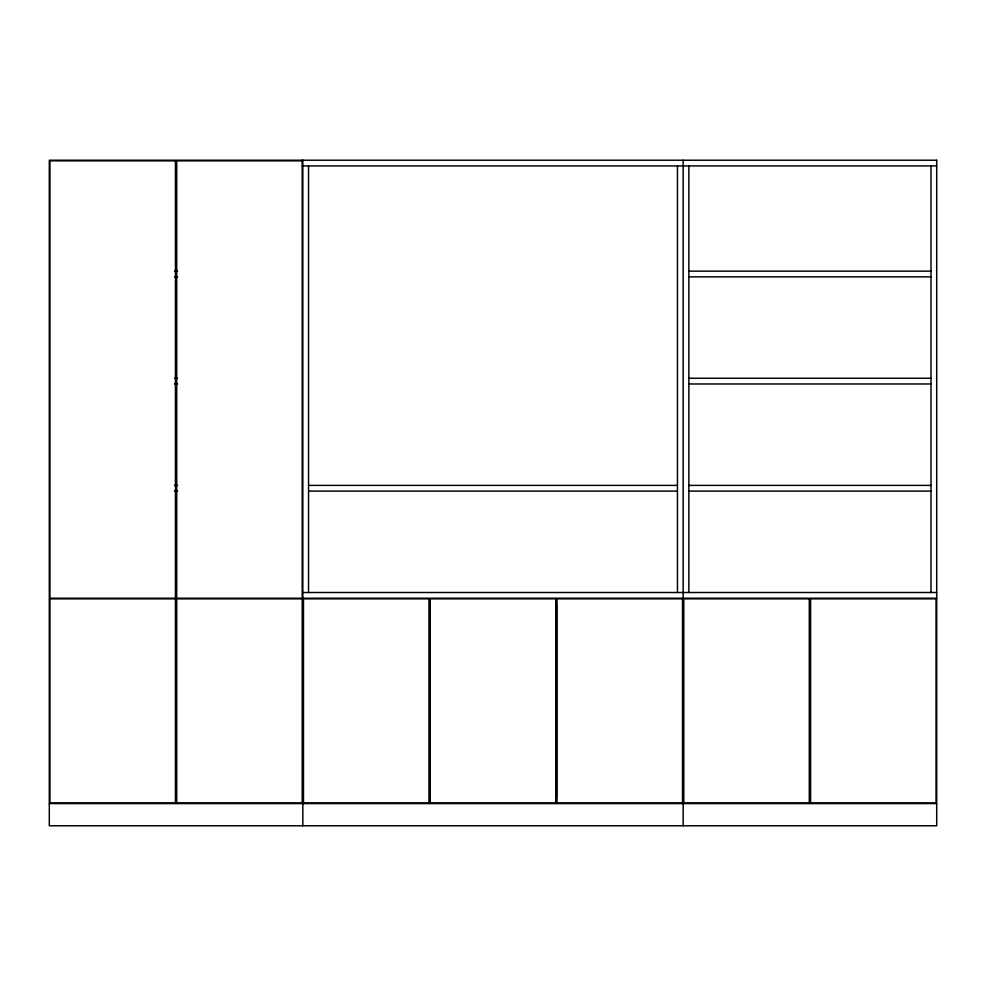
<?xml version="1.0" encoding="UTF-8"?>
<svg xmlns="http://www.w3.org/2000/svg" width="986" height="986" viewBox="0 0 986 986"><rect width="100%" height="100%" fill="white"/><g stroke="black" fill="none" stroke-linecap="round" stroke-linejoin="round"><path stroke-width="1.48" d="M302.209 160.854L176.704 160.854L176.704 598.219L302.209 598.219L302.209 160.225M302.209 165.931L936.7 165.931M174.534 271.15L177.603 271.15M688.857 271.15L930.994 271.15M174.534 276.856L177.603 276.856M688.857 276.856L930.994 276.856M174.534 378.267L177.603 378.267M688.857 378.267L930.994 378.267M174.534 383.973L177.603 383.973M688.857 383.973L930.994 383.973M174.534 485.395L177.603 485.395M308.544 485.395L677.456 485.395M688.857 485.395L930.994 485.395M174.534 491.102L177.603 491.102M308.544 491.102L677.456 491.102M688.857 491.102L930.994 491.102M302.838 592.512L936.7 592.512M302.838 598.219L936.7 598.219M49.3 803.59L936.7 803.59M930.994 165.931L930.994 592.512M688.857 165.931L688.857 592.512M683.162 160.225L683.162 825.775M677.456 165.931L677.456 592.512M556.387 603.925L556.387 797.884M308.544 165.931L308.544 592.512M302.838 160.225L302.838 825.775M936.7 160.225L49.3 160.225L49.3 825.775L936.7 825.775L936.7 160.225M175.434 160.854L49.929 160.854L49.929 598.219L175.434 598.219L175.434 160.854M175.434 598.859L49.929 598.859L49.929 802.961L175.434 802.961L175.434 598.859M302.209 598.859L176.704 598.859L176.704 802.961L302.209 802.961L302.209 598.859M428.984 598.859L303.478 598.859L303.478 802.961L428.984 802.961L428.984 598.859M555.747 598.859L430.253 598.859L430.253 802.961L555.747 802.961L555.747 598.859M682.522 598.859L557.016 598.859L557.016 802.961L682.522 802.961L682.522 598.859M809.296 598.859L683.791 598.859L683.791 802.961L809.296 802.961L809.296 598.859M936.071 598.859L810.566 598.859L810.566 802.961L936.071 802.961L936.071 598.859"/></g></svg>
